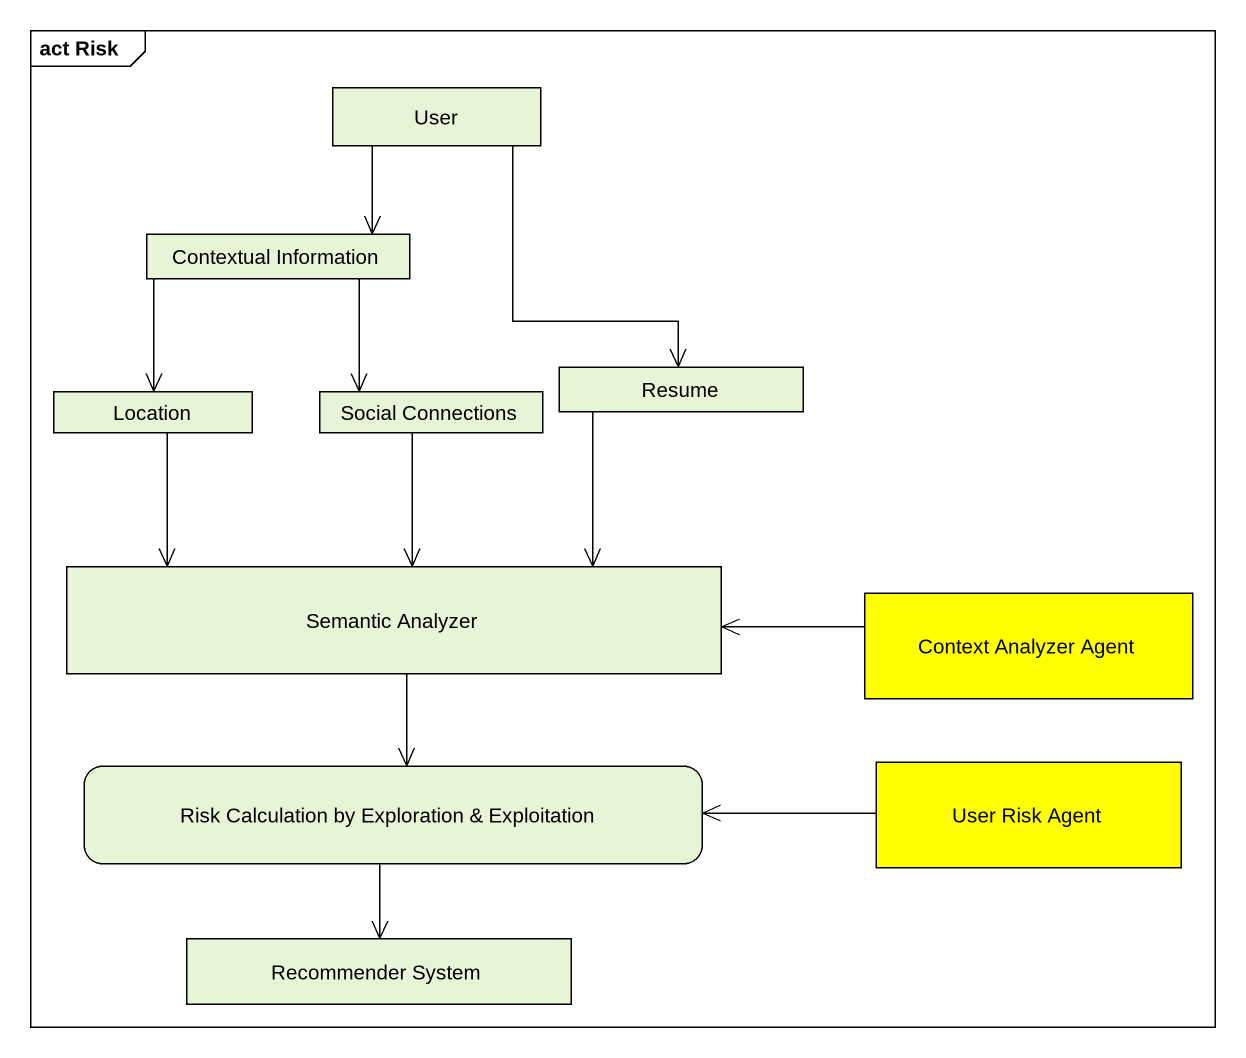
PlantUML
@startuml
mainframe act Risk
hide empty description
state User <<object>>
state "Contextual Information" as Contextual_Information <<object>>
state Location <<object>>
state "Social Connections" as Social_Connections <<object>>
state Resume <<object>>
state "Semantic Analyzer" as Semantic_Analyzer <<object>>
state "Context Analyzer Agent" as Context_Analyzer_Agent <<object>> #FFFF00
state "Risk Calculation by Exploration & Exploitation" as Risk_Calculation_by
state "User Risk Agent" as User_Risk_Agent <<object>> #FFFF00
state "Recommender System" as Recommender_System <<object>>
User --> Contextual_Information
User --> Resume
Contextual_Information --> Location
Contextual_Information --> Social_Connections
Location --> Semantic_Analyzer
Social_Connections --> Semantic_Analyzer
Resume --> Semantic_Analyzer
Semantic_Analyzer --> Risk_Calculation_by
Context_Analyzer_Agent -left-> Semantic_Analyzer
Risk_Calculation_by --> Recommender_System
User_Risk_Agent -left-> Risk_Calculation_by
@enduml
